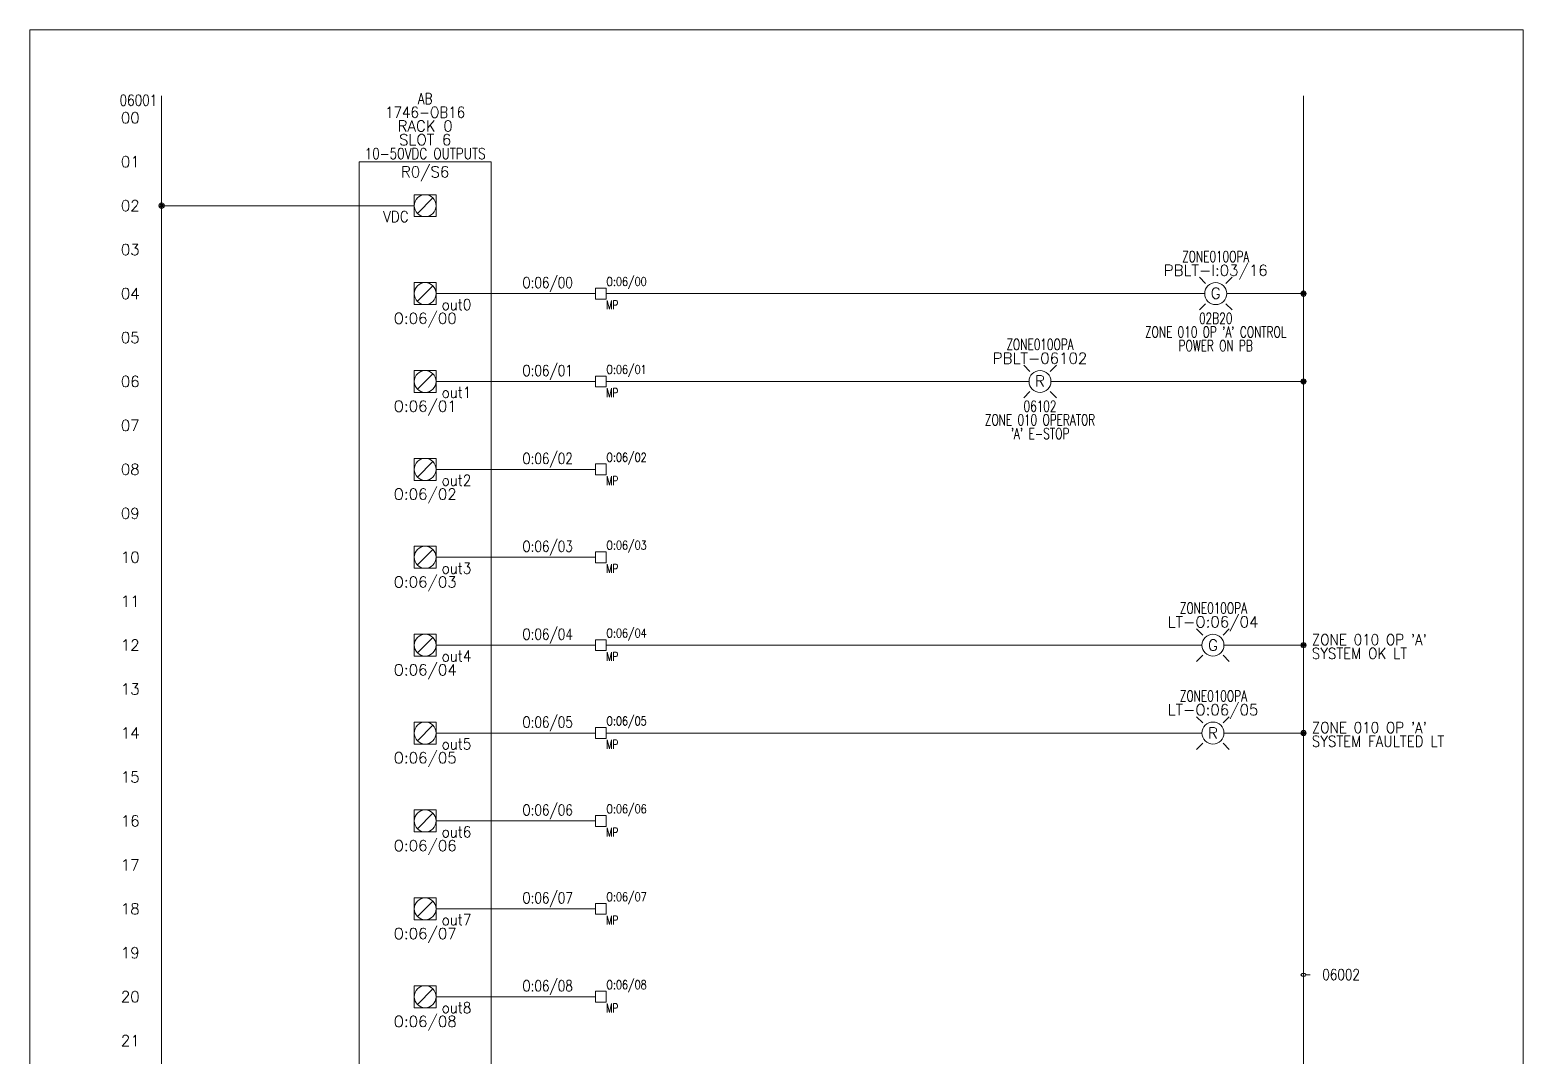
# Model space of a CAD drawing. Header units: inches. Extents: x 0 to 17, y 0 to 23.
# Drawn here: x 0 to 17, y 11.32 to 23 of the extents above; entities that cross this region are included whole.
import ezdxf
from ezdxf.enums import TextEntityAlignment as Align

# ---------------------------------------------------------------- set-up
doc = ezdxf.new("R2010")
doc.units = ezdxf.units.IN
doc.header["$MEASUREMENT"] = 0
doc.layers.get('0').update_dxf_attribs({"lineweight": 5})
for name, color, linetype, lineweight in [('DESC', 1, 'Continuous', 5), ('DESCCHILD', 1, 'Continuous', 5), ('LOC', 252, 'Continuous', 5), ('MISC', 2, 'Continuous', 5), ('SYMS', 7, 'Continuous', 5), ('TAGFIXED', 7, 'Continuous', 5), ('TAGS', 2, 'Continuous', 5), ('TERMS', 2, 'Continuous', 5), ('Title_Block_Info', 2, 'Continuous', 5), ('WIREFIXED', 3, 'Continuous', 5), ('WIRENO', 1, 'Continuous', 5), ('WIRES', 7, 'Continuous', 5), ('XREFCHILD', 1, 'Continuous', 5)]:
    doc.layers.add(name, color=color, linetype=linetype, lineweight=lineweight)
doc.styles.get("Standard").update_dxf_attribs({"font": 'romans.shx'})
doc.styles.add('WD', font='romans.shx')

# ---------------------------------------------------------------- blocks, each defined once
blk = doc.blocks.new('TB_P')
at = {"color": 5, "linetype": 'Continuous'}
blk.add_lwpolyline([(0, 0), (17, 0), (17, 23), (0, 23)], close=True, dxfattribs=at)
at = {"color": 2, "linetype": 'Continuous', "style": 'WD', "flags": 1}
for tag, p in [('REV1_NO', (1.734, 3.29)), ('REV1_BY', (7.303, 3.29)), ('REV1_DATE', (9.562, 3.29)), ('REV2_NO', (1.734, 3.04)), ('REV2_BY', (7.303, 3.04)), ('REV2_DATE', (9.562, 3.04)), ('REV3_NO', (1.734, 2.79)), ('REV3_BY', (7.303, 2.79)), ('REV3_DATE', (9.562, 2.79)), ('REV4_NO', (1.734, 2.54)), ('REV4_BY', (7.303, 2.54)), ('REV4_DATE', (9.562, 2.54)), ('REV5_NO', (1.734, 2.29)), ('REV5_BY', (7.303, 2.29)), ('REV5_DATE', (9.562, 2.29)), ('REV6_NO', (1.734, 2.04)), ('REV6_BY', (7.303, 2.04)), ('REV6_DATE', (9.562, 2.04)), ('REV7_NO', (1.734, 1.79)), ('REV7_BY', (7.303, 1.79)), ('REV7_DATE', (9.562, 1.79)), ('REV8_NO', (1.734, 1.54)), ('REV8_BY', (7.303, 1.54)), ('REV8_DATE', (9.562, 1.54)), ('REV9_NO', (1.734, 1.29)), ('REV9_BY', (7.303, 1.29)), ('REV9_DATE', (9.562, 1.29))]:
    blk.add_attdef(tag, text='', height=0.15, dxfattribs=at).set_placement(p, align=Align.MIDDLE_CENTER)
for tag, p in [('REV1_CHANGE', (2.292, 3.29)), ('REV2_CHANGE', (2.292, 3.04)), ('REV3_CHANGE', (2.292, 2.79)), ('REV4_CHANGE', (2.292, 2.54)), ('REV5_CHANGE', (2.292, 2.29)), ('REV6_CHANGE', (2.292, 2.04)), ('REV7_CHANGE', (2.292, 1.79)), ('REV8_CHANGE', (2.292, 1.54)), ('REV9_CHANGE', (2.292, 1.29))]:
    blk.add_attdef(tag, text='', height=0.15, dxfattribs=at).set_placement(p, align=Align.MIDDLE_LEFT)
at = {"layer": 'Title_Block_Info', "ltscale": 0.1}
for tag, p in [('CUSTOMER', (6.842, 0.833)), ('JOB DESCRIPTION LINE', (6.842, 0.5)), ('DRAWING DESCRIPTION', (6.842, 0.167))]:
    blk.add_attdef(tag, text='', height=0.15, dxfattribs=at).set_placement(p, align=Align.MIDDLE_LEFT)
at = {"layer": 'Title_Block_Info', "ltscale": 0.1, "style": 'WD'}
for tag, p in [('JOB #', (12.752, 0.833)), ('SEC. NO.', (14.75, 0.833)), ('SHT. NO.', (16.312, 0.833)), ('NAME', (12.795, 0.5)), ('DATE', (14.496, 0.5)), ('REV', (16.194, 0.5))]:
    blk.add_attdef(tag, text='', height=0.125, dxfattribs=at).set_placement(p, align=Align.MIDDLE_CENTER)
blk.add_attdef('FILE NUMBER', text='', height=0.125, dxfattribs=at).set_placement((12.591, 0.167), align=Align.MIDDLE_LEFT)
blk = doc.blocks.new('WD_MLRH')
at = {"color": 2, "style": 'WD'}
blk.add_attdef('RUNGFIRST', text='', height=0.125, dxfattribs=at).set_placement((-0.25, 0), align=Align.MIDDLE_RIGHT)
at = {"style": 'WD', "flags": 1}
for tag, p in [('RUNGHORV', (-0.25, -0.127)), ('RUNGINC', (-0.25, -0.163)), ('WIRE-START', (-0.25, -0.356)), ('WIREMODE', (-0.25, -0.281)), ('RUNGDIST', (-0.25, -0.2)), ('RUNGCNT', (-0.25, -0.237)), ('WIREFMT', (-0.25, -0.321)), ('WIRE-GSUF', (-0.25, -0.396)), ('PH3SPACE', (-0.25, -0.437))]:
    blk.add_attdef(tag, text='', height=0.025, dxfattribs=at).set_placement(p, align=Align.RIGHT)
blk = doc.blocks.new('WD_WNV')
at = {"linetype": 'Continuous', "style": 'WD', "width": 0.8}
blk.add_attdef('WIRENO', text='', height=0.125, dxfattribs=at).set_placement((-0.05, 0), align=Align.MIDDLE_RIGHT)
blk = doc.blocks.new('PLCIO_12EAB')
at = {"layer": 'SYMS'}
for p, q in [((0.75, 0.5), (-0.75, 0.5)), ((-0.75, 0.5), (-0.75, -17.5)), ((0.75, -17.5), (0.75, 0.5)), ((-0.125, 0.125), (0.125, 0.125)), ((-0.125, -0.125), (-0.125, 0.125)), ((-0.125, 0.125), (0.125, 0.125)), ((-0.125, -0.125), (-0.125, 0.125)), ((0.088, 0.088), (-0.088, -0.088)), ((0.125, 0.125), (0.125, -0.125)), ((0.125, 0.125), (0.125, -0.125)), ((0.125, -0.125), (-0.125, -0.125)), ((0.125, -0.125), (-0.125, -0.125)), ((-0.125, -0.875), (0.125, -0.875)), ((-0.125, -1.125), (-0.125, -0.875)), ((0.088, -0.912), (-0.088, -1.088)), ((0.125, -0.875), (0.125, -1.125)), ((0.125, -1.125), (-0.125, -1.125)), ((-0.125, -1.875), (0.125, -1.875)), ((-0.125, -2.125), (-0.125, -1.875)), ((0.088, -1.912), (-0.088, -2.088)), ((0.125, -1.875), (0.125, -2.125)), ((0.125, -2.125), (-0.125, -2.125)), ((-0.125, -2.875), (0.125, -2.875)), ((-0.125, -3.125), (-0.125, -2.875)), ((0.125, -2.875), (0.125, -3.125)), ((0.088, -2.912), (-0.088, -3.088)), ((0.125, -3.125), (-0.125, -3.125)), ((-0.125, -3.875), (0.125, -3.875)), ((-0.125, -4.125), (-0.125, -3.875)), ((0.125, -3.875), (0.125, -4.125)), ((0.088, -3.912), (-0.088, -4.088)), ((0.125, -4.125), (-0.125, -4.125)), ((-0.125, -4.875), (0.125, -4.875)), ((-0.125, -5.125), (-0.125, -4.875)), ((0.088, -4.912), (-0.088, -5.088)), ((0.125, -4.875), (0.125, -5.125)), ((0.125, -5.125), (-0.125, -5.125)), ((-0.125, -5.875), (0.125, -5.875)), ((-0.125, -6.125), (-0.125, -5.875)), ((0.088, -5.912), (-0.088, -6.088)), ((0.125, -5.875), (0.125, -6.125)), ((0.125, -6.125), (-0.125, -6.125)), ((-0.125, -6.875), (0.125, -6.875)), ((-0.125, -7.125), (-0.125, -6.875)), ((0.088, -6.912), (-0.088, -7.088)), ((0.125, -6.875), (0.125, -7.125)), ((0.125, -7.125), (-0.125, -7.125)), ((-0.125, -7.875), (0.125, -7.875)), ((-0.125, -8.125), (-0.125, -7.875)), ((0.088, -7.912), (-0.088, -8.088)), ((0.125, -7.875), (0.125, -8.125)), ((0.125, -8.125), (-0.125, -8.125)), ((-0.125, -8.875), (0.125, -8.875)), ((-0.125, -9.125), (-0.125, -8.875)), ((0.088, -8.912), (-0.088, -9.088)), ((0.125, -8.875), (0.125, -9.125)), ((0.125, -9.125), (-0.125, -9.125)), ((-0.125, -9.875), (0.125, -9.875)), ((-0.125, -10.125), (-0.125, -9.875)), ((0.088, -9.912), (-0.088, -10.088)), ((0.125, -9.875), (0.125, -10.125)), ((0.125, -10.125), (-0.125, -10.125)), ((-0.125, -10.875), (0.125, -10.875)), ((-0.125, -11.125), (-0.125, -10.875)), ((0.125, -10.875), (0.125, -11.125)), ((0.088, -10.912), (-0.088, -11.088)), ((0.125, -11.125), (-0.125, -11.125)), ((-0.125, -11.875), (0.125, -11.875)), ((-0.125, -12.125), (-0.125, -11.875)), ((0.125, -11.875), (0.125, -12.125)), ((0.088, -11.912), (-0.088, -12.088)), ((0.125, -12.125), (-0.125, -12.125)), ((-0.125, -12.875), (0.125, -12.875)), ((-0.125, -13.125), (-0.125, -12.875)), ((0.088, -12.912), (-0.088, -13.088)), ((0.125, -12.875), (0.125, -13.125)), ((0.125, -13.125), (-0.125, -13.125)), ((-0.125, -13.875), (0.125, -13.875)), ((-0.125, -14.125), (-0.125, -13.875)), ((0.088, -13.912), (-0.088, -14.088)), ((0.125, -13.875), (0.125, -14.125)), ((0.125, -14.125), (-0.125, -14.125)), ((-0.125, -14.875), (0.125, -14.875)), ((-0.125, -15.125), (-0.125, -14.875)), ((0.088, -14.912), (-0.088, -15.088)), ((0.125, -14.875), (0.125, -15.125)), ((0.125, -15.125), (-0.125, -15.125)), ((-0.125, -15.875), (0.125, -15.875)), ((-0.125, -16.125), (-0.125, -15.875)), ((0.088, -15.912), (-0.088, -16.088)), ((0.125, -15.875), (0.125, -16.125)), ((0.125, -16.125), (-0.125, -16.125)), ((-0.125, -16.875), (0.125, -16.875)), ((-0.125, -17.125), (-0.125, -16.875)), ((0.088, -16.912), (-0.088, -17.088)), ((0.125, -16.875), (0.125, -17.125)), ((0.125, -17.125), (-0.125, -17.125)), ((-0.75, -17.5), (0.75, -17.5))]:
    blk.add_line(p, q, dxfattribs=at)
for centre in [(0, 0), (0, -1), (0, -2), (0, -3), (0, -4), (0, -5), (0, -6), (0, -7), (0, -8), (0, -9), (0, -10), (0, -11), (0, -12), (0, -13), (0, -14), (0, -15), (0, -16), (0, -17)]:
    blk.add_circle(centre, 0.125, dxfattribs=at)
at = {"layer": 'SYMS', "style": 'WD'}
for tag, width, p in [('INST', 0.8, (0, 1.482)), ('LOC', 0.8, (0, 1.312)), ('MFG', 0.8, (0, 1.156)), ('CAT', 0.9, (0, 1)), ('DESC', 0.8, (0, 0.53)), ('TERM01', 0.9, (0, 0.157)), ('TERM02', 0.9, (0, -0.812)), ('TERM03', 0.9, (0, -1.812)), ('TERM04', 0.9, (0, -2.812)), ('TERM05', 0.9, (0, -3.812)), ('TERM06', 0.9, (0, -4.812)), ('TERM07', 0.9, (0, -5.812)), ('TERM08', 0.9, (0, -6.812)), ('TERM09', 0.9, (0, -7.812)), ('TERM10', 0.9, (0, -8.812)), ('TERM11', 0.9, (0, -9.812)), ('TERM12', 0.9, (0, -10.812)), ('TERM13', 0.9, (0, -11.812)), ('TERM14', 0.9, (0, -12.812)), ('TERM15', 0.9, (0, -13.812)), ('TERM16', 0.9, (0, -14.812)), ('TERM17', 0.9, (0, -15.812)), ('TERM18', 0.9, (0, -16.812))]:
    blk.add_attdef(tag, text='', height=0.125, dxfattribs=dict(at, width=width)).set_placement(p, align=Align.CENTER)
at = {"layer": 'SYMS', "linetype": 'Continuous', "style": 'WD', "flags": 9}
blk.add_attdef('ASSYCODE', text='', height=0.01, dxfattribs=at).set_placement((0.23, 1.071), align=Align.CENTER)
at = {"layer": 'SYMS', "style": 'WD'}
for tag, p in [('LINE1', (0, 0.844)), ('LINE2', (0, 0.688)), ('TAG', (0, 0.322))]:
    blk.add_attdef(tag, text='', height=0.125, dxfattribs=at).set_placement(p, align=Align.CENTER)
at = {"layer": 'SYMS', "style": 'WD', "flags": 1}
for tag, p in [('X4TERM01', (-0.125, 0)), ('X1TERM02', (0.125, -1)), ('X1TERM03', (0.125, -2)), ('X1TERM04', (0.125, -3)), ('X1TERM05', (0.125, -4)), ('X1TERM06', (0.125, -5)), ('X1TERM07', (0.125, -6)), ('X1TERM08', (0.125, -7)), ('X1TERM09', (0.125, -8)), ('X1TERM10', (0.125, -9)), ('X1TERM11', (0.125, -10)), ('X1TERM12', (0.125, -11)), ('X1TERM13', (0.125, -12)), ('X1TERM14', (0.125, -13)), ('X1TERM15', (0.125, -14)), ('X1TERM16', (0.125, -15)), ('X1TERM17', (0.125, -16)), ('X1TERM18', (0.125, -17))]:
    blk.add_attdef(tag, p, '', height=0.01, dxfattribs=at)
at = {"layer": 'SYMS', "style": 'WD', "width": 0.9}
blk.add_attdef('TERMDESC01', text='', height=0.125, dxfattribs=at).set_placement((-0.188, -0.062), align=Align.TOP_RIGHT)
for tag, p in [('DESCA02', (-0.688, -0.969)), ('DESCB02', (-0.688, -1.125)), ('DESCC02', (-0.688, -1.281)), ('DESCD02', (-0.688, -1.438)), ('DESCE02', (-0.688, -1.594)), ('DESCA03', (-0.688, -1.969)), ('DESCB03', (-0.688, -2.125)), ('DESCC03', (-0.688, -2.281)), ('DESCD03', (-0.688, -2.438)), ('DESCE03', (-0.688, -2.594)), ('DESCA04', (-0.688, -2.969)), ('DESCB04', (-0.688, -3.125)), ('DESCC04', (-0.688, -3.281)), ('DESCD04', (-0.688, -3.438)), ('DESCE04', (-0.688, -3.594)), ('DESCA05', (-0.688, -3.969)), ('DESCB05', (-0.688, -4.125)), ('DESCC05', (-0.688, -4.281)), ('DESCD05', (-0.688, -4.438)), ('DESCE05', (-0.688, -4.594)), ('DESCA06', (-0.688, -4.969)), ('DESCB06', (-0.688, -5.125)), ('DESCC06', (-0.688, -5.281)), ('DESCD06', (-0.688, -5.438)), ('DESCE06', (-0.688, -5.594)), ('DESCA07', (-0.688, -5.969)), ('DESCB07', (-0.688, -6.125)), ('DESCC07', (-0.688, -6.281)), ('DESCD07', (-0.688, -6.438)), ('DESCE07', (-0.688, -6.594)), ('DESCA08', (-0.688, -6.969)), ('DESCB08', (-0.688, -7.125)), ('DESCC08', (-0.688, -7.281)), ('DESCD08', (-0.688, -7.438)), ('DESCE08', (-0.688, -7.594)), ('DESCA09', (-0.688, -7.969)), ('DESCB09', (-0.688, -8.125)), ('DESCC09', (-0.688, -8.281)), ('DESCD09', (-0.688, -8.438)), ('DESCE09', (-0.688, -8.594)), ('DESCB10', (-0.688, -9.125)), ('DESCA10', (-0.688, -8.969)), ('DESCC10', (-0.688, -9.281)), ('DESCD10', (-0.688, -9.438)), ('DESCE10', (-0.688, -9.594)), ('DESCA11', (-0.688, -9.969)), ('DESCB11', (-0.688, -10.125)), ('DESCC11', (-0.688, -10.281)), ('DESCD11', (-0.688, -10.438)), ('DESCE11', (-0.688, -10.594)), ('DESCA12', (-0.688, -10.969)), ('DESCB12', (-0.688, -11.125)), ('DESCC12', (-0.688, -11.281)), ('DESCD12', (-0.688, -11.438)), ('DESCE12', (-0.688, -11.594)), ('DESCA13', (-0.688, -11.969)), ('DESCB13', (-0.688, -12.125)), ('DESCC13', (-0.688, -12.281)), ('DESCD13', (-0.688, -12.438)), ('DESCE13', (-0.688, -12.594)), ('DESCA14', (-0.688, -12.969)), ('DESCB14', (-0.688, -13.125)), ('DESCC14', (-0.688, -13.281)), ('DESCD14', (-0.688, -13.438)), ('DESCE14', (-0.688, -13.594)), ('DESCA15', (-0.688, -13.969)), ('DESCB15', (-0.688, -14.125)), ('DESCC15', (-0.688, -14.281)), ('DESCD15', (-0.688, -14.438)), ('DESCE15', (-0.688, -14.594)), ('DESCA16', (-0.688, -14.969)), ('DESCB16', (-0.688, -15.125)), ('DESCC16', (-0.688, -15.281)), ('DESCD16', (-0.688, -15.438)), ('DESCE16', (-0.688, -15.594)), ('DESCA17', (-0.688, -15.969)), ('DESCB17', (-0.688, -16.125)), ('DESCC17', (-0.688, -16.281)), ('DESCD17', (-0.688, -16.438)), ('DESCE17', (-0.688, -16.594))]:
    blk.add_attdef(tag, text='', height=0.125, dxfattribs=at).set_placement(p, align=Align.RIGHT)
for tag, p in [('TERMDESC02', (0.188, -1.062)), ('TERMDESC03', (0.188, -2.062)), ('TERMDESC04', (0.188, -3.062)), ('TERMDESC05', (0.188, -4.062)), ('TERMDESC06', (0.188, -5.062)), ('TERMDESC07', (0.188, -6.062)), ('TERMDESC08', (0.188, -7.062)), ('TERMDESC09', (0.188, -8.062)), ('TERMDESC10', (0.188, -9.062)), ('TERMDESC11', (0.188, -10.062)), ('TERMDESC12', (0.188, -11.062)), ('TERMDESC13', (0.188, -12.062)), ('TERMDESC14', (0.188, -13.062)), ('TERMDESC15', (0.188, -14.062)), ('TERMDESC16', (0.188, -15.062)), ('TERMDESC17', (0.188, -16.062)), ('TERMDESC18', (0.188, -17.062))]:
    blk.add_attdef(tag, text='', height=0.125, dxfattribs=at).set_placement(p, align=Align.TOP_LEFT)
at = {"layer": 'SYMS', "style": 'WD'}
for tag, p in [('TAGA02', (0, -1.219)), ('TAGA03', (0, -2.219)), ('TAGA04', (0, -3.219)), ('TAGA05', (0, -4.219)), ('TAGA06', (0, -5.219)), ('TAGA07', (0, -6.219)), ('TAGA08', (0, -7.219)), ('TAGA09', (0, -8.219)), ('TAGA10', (0, -9.219)), ('TAGA11', (0, -10.219)), ('TAGA12', (0, -11.219)), ('TAGA13', (0, -12.219)), ('TAGA14', (0, -13.219)), ('TAGA15', (0, -14.219)), ('TAGA16', (0, -15.219)), ('TAGA17', (0, -16.219))]:
    blk.add_attdef(tag, text='', height=0.125, dxfattribs=at).set_placement(p, align=Align.TOP_CENTER)
blk = doc.blocks.new('WDDOT')
for radius in [0.03, 0.0187, 0.00929]:
    blk.add_circle((0, 0), radius)
blk = doc.blocks.new('HPB2G')
for p, q in [((-0.115, 0.115), (-0.186, 0.186)), ((0.115, 0.115), (0.186, 0.186)), ((-0.115, -0.115), (-0.186, -0.186)), ((0.115, -0.115), (0.186, -0.186))]:
    blk.add_line(p, q)
blk.add_circle((0, 0), 0.125)
at = {"style": 'WD', "width": 0.7}
for tag, p in [('INST', (0, 0.528)), ('LOC', (0, 0.359)), ('XREF', (0, -0.344)), ('DESC1', (0, -0.5)), ('DESC2', (0, -0.656))]:
    blk.add_attdef(tag, text='', height=0.125, dxfattribs=at).set_placement(p, align=Align.CENTER)
at = {"style": 'WD'}
for tag, p in [('TAG2', (0, 0.202)), ('COLOR', (0, -0.058))]:
    blk.add_attdef(tag, text='', height=0.125, dxfattribs=at).set_placement(p, align=Align.CENTER)
at = {"style": 'WD', "flags": 9}
blk.add_attdef('FAMILY', text='', height=0.01, dxfattribs=at).set_placement((-0.005, 0.161), align=Align.CENTER)
at = {"style": 'WD'}
for tag, p in [('X2LINK', (0, 0.219)), ('X8LINK', (0, -0.219))]:
    blk.add_attdef(tag, p, '', height=0.01, dxfattribs=at)
at = {"style": 'WD', "flags": 1}
for tag, p in [('X4TERM01', (-0.125, 0)), ('X1TERM02', (0.125, 0))]:
    blk.add_attdef(tag, p, '', height=0.01, dxfattribs=at)
at = {"linetype": 'Continuous', "style": 'WD', "flags": 8}
blk.add_attdef('TERM01', text='', height=0.125, dxfattribs=at).set_placement((-0.175, -0.031), align=Align.TOP_RIGHT)
blk.add_attdef('TERM02', text='', height=0.125, dxfattribs=at).set_placement((0.175, -0.031), align=Align.TOP_LEFT)
blk = doc.blocks.new('HPB2R')
for p, q in [((-0.115, 0.115), (-0.186, 0.186)), ((0.115, 0.115), (0.186, 0.186)), ((-0.115, -0.115), (-0.186, -0.186)), ((0.115, -0.115), (0.186, -0.186))]:
    blk.add_line(p, q)
blk.add_circle((0, 0), 0.125)
at = {"style": 'WD', "width": 0.7}
for tag, p in [('INST', (0, 0.528)), ('LOC', (0, 0.359)), ('XREF', (0, -0.344)), ('DESC1', (0, -0.5)), ('DESC2', (0, -0.656))]:
    blk.add_attdef(tag, text='', height=0.125, dxfattribs=at).set_placement(p, align=Align.CENTER)
at = {"style": 'WD'}
for tag, p in [('TAG2', (0, 0.202)), ('COLOR', (0, -0.058))]:
    blk.add_attdef(tag, text='', height=0.125, dxfattribs=at).set_placement(p, align=Align.CENTER)
at = {"style": 'WD', "flags": 9}
blk.add_attdef('FAMILY', text='', height=0.01, dxfattribs=at).set_placement((-0.005, 0.161), align=Align.CENTER)
at = {"style": 'WD'}
for tag, p in [('X2LINK', (0, 0.219)), ('X8LINK', (0, -0.219))]:
    blk.add_attdef(tag, p, '', height=0.01, dxfattribs=at)
at = {"style": 'WD', "flags": 1}
for tag, p in [('X4TERM01', (-0.125, 0)), ('X1TERM02', (0.125, 0))]:
    blk.add_attdef(tag, p, '', height=0.01, dxfattribs=at)
at = {"linetype": 'Continuous', "style": 'WD', "flags": 8}
blk.add_attdef('TERM01', text='', height=0.125, dxfattribs=at).set_placement((-0.175, -0.031), align=Align.TOP_RIGHT)
blk.add_attdef('TERM02', text='', height=0.125, dxfattribs=at).set_placement((0.175, -0.031), align=Align.TOP_LEFT)
blk = doc.blocks.new('HLT1G')
for p, q in [((-0.115, 0.115), (-0.186, 0.186)), ((0.115, 0.115), (0.186, 0.186)), ((-0.115, -0.115), (-0.186, -0.186)), ((0.115, -0.115), (0.186, -0.186))]:
    blk.add_line(p, q)
blk.add_circle((0, 0), 0.125)
at = {"style": 'WD', "width": 0.7}
for tag, p in [('INST', (0.006, 0.528)), ('LOC', (0.006, 0.359))]:
    blk.add_attdef(tag, text='', height=0.125, dxfattribs=at).set_placement(p, align=Align.CENTER)
at = {"style": 'WD'}
blk.add_attdef('TAG1', text='', height=0.125, dxfattribs=at).set_placement((0, 0.202), align=Align.CENTER)
at = {"style": 'WD', "flags": 9}
blk.add_attdef('FAMILY', text='', height=0.01, dxfattribs=at).set_placement((-0.005, 0.161), align=Align.CENTER)
at = {"style": 'WD'}
blk.add_attdef('COLOR', text='', height=0.125, dxfattribs=at).set_placement((0, 0), align=Align.MIDDLE)
at = {"style": 'WD', "flags": 1}
for tag, p in [('X4TERM01', (-0.125, 0)), ('X1TERM02', (0.125, 0))]:
    blk.add_attdef(tag, p, '', height=0.01, dxfattribs=at)
at = {"linetype": 'Continuous', "style": 'WD', "flags": 9}
blk.add_attdef('ASSYCODE', text='', height=0.01, dxfattribs=at).set_placement((-0.003, 0.096), align=Align.CENTER)
at = {"linetype": 'Continuous', "style": 'WD', "flags": 1}
for tag, p in [('MFG', (0, 0.121)), ('CAT', (0, 0.14))]:
    blk.add_attdef(tag, text='', height=0.01, dxfattribs=at).set_placement(p, align=Align.MIDDLE)
at = {"style": 'WD', "width": 0.9}
blk.add_attdef('DESC1', (1.125, 0), '', height=0.125, dxfattribs=at)
at = {"linetype": 'Continuous', "style": 'WD', "flags": 8}
blk.add_attdef('TERM01', text='', height=0.125, dxfattribs=at).set_placement((-0.175, -0.031), align=Align.TOP_RIGHT)
blk.add_attdef('TERM02', text='', height=0.125, dxfattribs=at).set_placement((0.175, -0.031), align=Align.TOP_LEFT)
at = {"style": 'WD', "width": 0.9}
blk.add_attdef('DESC2', text='', height=0.125, dxfattribs=at).set_placement((1.125, -0.031), align=Align.TOP_LEFT)
blk = doc.blocks.new('HLT1R')
for p, q in [((-0.115, 0.115), (-0.186, 0.186)), ((0.115, 0.115), (0.186, 0.186)), ((-0.115, -0.115), (-0.186, -0.186)), ((0.115, -0.115), (0.186, -0.186))]:
    blk.add_line(p, q)
blk.add_circle((0, 0), 0.125)
at = {"style": 'WD', "width": 0.7}
for tag, p in [('INST', (0.006, 0.528)), ('LOC', (0.006, 0.359))]:
    blk.add_attdef(tag, text='', height=0.125, dxfattribs=at).set_placement(p, align=Align.CENTER)
at = {"style": 'WD'}
blk.add_attdef('TAG1', text='', height=0.125, dxfattribs=at).set_placement((0, 0.202), align=Align.CENTER)
at = {"style": 'WD', "flags": 9}
blk.add_attdef('FAMILY', text='', height=0.01, dxfattribs=at).set_placement((-0.005, 0.161), align=Align.CENTER)
at = {"style": 'WD'}
blk.add_attdef('COLOR', text='', height=0.125, dxfattribs=at).set_placement((0, 0), align=Align.MIDDLE)
at = {"style": 'WD', "flags": 1}
for tag, p in [('X4TERM01', (-0.125, 0)), ('X1TERM02', (0.125, 0))]:
    blk.add_attdef(tag, p, '', height=0.01, dxfattribs=at)
at = {"linetype": 'Continuous', "style": 'WD', "flags": 9}
blk.add_attdef('ASSYCODE', text='', height=0.01, dxfattribs=at).set_placement((-0.003, 0.098), align=Align.CENTER)
at = {"linetype": 'Continuous', "style": 'WD', "flags": 1}
for tag, p in [('MFG', (0, 0.121)), ('CAT', (0, 0.14))]:
    blk.add_attdef(tag, text='', height=0.01, dxfattribs=at).set_placement(p, align=Align.MIDDLE)
at = {"style": 'WD', "width": 0.9}
blk.add_attdef('DESC1', (1.125, 0), '', height=0.125, dxfattribs=at)
at = {"linetype": 'Continuous', "style": 'WD', "flags": 8}
blk.add_attdef('TERM01', text='', height=0.125, dxfattribs=at).set_placement((-0.175, -0.031), align=Align.TOP_RIGHT)
blk.add_attdef('TERM02', text='', height=0.125, dxfattribs=at).set_placement((0.175, -0.031), align=Align.TOP_LEFT)
at = {"style": 'WD', "width": 0.9}
blk.add_attdef('DESC2', text='', height=0.125, dxfattribs=at).set_placement((1.125, -0.031), align=Align.TOP_LEFT)
blk = doc.blocks.new('HT0W01')
for p, q in [((-0.062, 0.062), (0.062, 0.062)), ((-0.062, -0.062), (-0.062, 0.062)), ((0.062, 0.062), (0.062, -0.062)), ((0.062, -0.062), (-0.062, -0.062))]:
    blk.add_line(p, q)
at = {"linetype": 'Continuous', "style": 'WD'}
for tag, p, width, flags in [('WIRENO', (0.062, 0.087), 0.8, 8), ('TAGSTRIP', (0.05, -0.297), 0.9, 8), ('CAT', (0.213, -0.406), 0.8, 1)]:
    blk.add_attdef(tag, p, '', height=0.1, dxfattribs=dict(at, width=width, flags=flags))
at = {"style": 'WD', "width": 0.7}
for tag, p in [('INST', (0.062, 0.214)), ('LOC', (0.062, -0.178))]:
    blk.add_attdef(tag, p, '', height=0.1, dxfattribs=at)
at = {"style": 'WD', "flags": 1}
for tag, p, height in [('X4TERM01', (-0.062, 0), 0.01), ('X4TERMDESC01', (-0.055, -0.023), 0.025), ('X2TERMDESC01', (-0.006, 0.029), 0.025), ('X2TERM01', (0, 0.062), 0.01), ('X1TERMDESC01', (0.039, 0.007), 0.025), ('X1TERM01', (0.062, 0), 0.01), ('X8TERM01', (0, -0.062), 0.01), ('X8TERMDESC01', (0, -0.054), 0.025)]:
    blk.add_attdef(tag, p, '', height=height, dxfattribs=at)
at = {"linetype": 'Continuous', "style": 'WD', "width": 0.8, "flags": 1}
blk.add_attdef('MFG', text='', height=0.1, dxfattribs=at).set_placement((0.088, -0.406), align=Align.RIGHT)
at = {"style": 'WD', "width": 0.7, "flags": 1}
blk.add_attdef('ASSYCODE', (0.062, -0.281), '', height=0.01, dxfattribs=at)
blk = doc.blocks.new('WD_WNH')
at = {"linetype": 'Continuous', "style": 'WD', "width": 0.8}
blk.add_attdef('WIRENO', text='', height=0.125, dxfattribs=at).set_placement((0, 0.0625), align=Align.CENTER)

msp = doc.modelspace()

# ---------------------------------------------------------------- linework, layer by layer
at = {"layer": 'WIRENO'}
msp.add_lwpolyline([(14.576, 12.251), (14.531, 12.251), (14.515, 12.266), (14.484, 12.265), (14.469, 12.249), (14.485, 12.234), (14.516, 12.235), (14.524, 12.243)], dxfattribs=at)
at = {"layer": 'WIRES'}
for p, q in [((1.5, 22.25), (1.5, 2.25)), ((14.5, 22.25), (14.5, 2.25)), ((4.375, 21), (1.5, 21)), ((4.625, 20), (6.437, 20)), ((6.562, 20), (13.375, 20)), ((13.625, 20), (14.5, 20)), ((4.625, 19), (6.437, 19)), ((6.562, 19), (11.375, 19)), ((11.625, 19), (14.5, 19)), ((4.625, 18), (6.437, 18)), ((4.625, 17), (6.437, 17)), ((4.625, 16), (6.437, 16)), ((6.562, 16), (13.344, 16)), ((13.594, 16), (14.5, 16)), ((4.625, 15), (6.437, 15)), ((6.562, 15), (13.344, 15)), ((13.594, 15), (14.5, 15)), ((4.625, 14), (6.437, 14)), ((4.625, 13), (6.437, 13)), ((4.625, 12), (6.437, 12))]:
    msp.add_line(p, q, dxfattribs=at)

# ---------------------------------------------------------------- block references
msp.add_blockref('TB_P', (0, 0))
msp.add_blockref('WD_MLRH', (1.5, 22)).add_auto_attribs({'RUNGFIRST': '00'})
at = {"layer": 'SYMS'}
ref = msp.add_blockref('PLCIO_12EAB', (4.5, 21), dxfattribs=at)
ref.add_attrib('TERMDESC01', 'VDC', dxfattribs={"layer": 'TERMS', "height": 0.125, "style": 'WD', "width": 0.9}).set_placement((4.312, 20.938), align=Align.TOP_RIGHT)
ref.add_attrib('CAT', '1746-OB16', dxfattribs={"layer": 'MISC', "height": 0.125, "style": 'WD', "width": 0.9}).set_placement((4.5, 22), align=Align.CENTER)
ref.add_attrib('TAG', 'R0/S6', dxfattribs={"layer": 'TAGS', "height": 0.125, "style": 'WD'}).set_placement((4.5, 21.322), align=Align.CENTER)
ref.add_attrib('LINE1', 'RACK 0', dxfattribs={"layer": 'MISC', "height": 0.125, "style": 'WD'}).set_placement((4.5, 21.844), align=Align.CENTER)
ref.add_attrib('DESC', '10-50VDC OUTPUTS', dxfattribs={"layer": 'DESC', "height": 0.125, "style": 'WD', "width": 0.8}).set_placement((4.5, 21.53), align=Align.CENTER)
ref.add_attrib('LINE2', 'SLOT 6', dxfattribs={"layer": 'MISC', "height": 0.125, "style": 'WD'}).set_placement((4.5, 21.688), align=Align.CENTER)
ref.add_attrib('MFG', 'AB', dxfattribs={"layer": 'MISC', "height": 0.125, "style": 'WD', "width": 0.8}).set_placement((4.5, 22.156), align=Align.CENTER)
ref.add_attrib('TAGA02', 'O:06/00', dxfattribs={"layer": 'TAGS', "height": 0.125, "style": 'WD'}).set_placement((4.5, 19.781), align=Align.TOP_CENTER)
ref.add_attrib('TERMDESC02', 'out0', dxfattribs={"layer": 'TERMS', "height": 0.125, "style": 'WD', "width": 0.9}).set_placement((4.688, 19.938), align=Align.TOP_LEFT)
ref.add_attrib('TAGA03', 'O:06/01', dxfattribs={"layer": 'TAGS', "height": 0.125, "style": 'WD'}).set_placement((4.5, 18.781), align=Align.TOP_CENTER)
ref.add_attrib('TERMDESC03', 'out1', dxfattribs={"layer": 'TERMS', "height": 0.125, "style": 'WD', "width": 0.9}).set_placement((4.688, 18.938), align=Align.TOP_LEFT)
ref.add_attrib('TAGA04', 'O:06/02', dxfattribs={"layer": 'TAGS', "height": 0.125, "style": 'WD'}).set_placement((4.5, 17.781), align=Align.TOP_CENTER)
ref.add_attrib('TERMDESC04', 'out2', dxfattribs={"layer": 'TERMS', "height": 0.125, "style": 'WD', "width": 0.9}).set_placement((4.688, 17.938), align=Align.TOP_LEFT)
ref.add_attrib('TAGA05', 'O:06/03', dxfattribs={"layer": 'TAGS', "height": 0.125, "style": 'WD'}).set_placement((4.5, 16.781), align=Align.TOP_CENTER)
ref.add_attrib('TERMDESC05', 'out3', dxfattribs={"layer": 'TERMS', "height": 0.125, "style": 'WD', "width": 0.9}).set_placement((4.688, 16.938), align=Align.TOP_LEFT)
ref.add_attrib('TAGA06', 'O:06/04', dxfattribs={"layer": 'TAGS', "height": 0.125, "style": 'WD'}).set_placement((4.5, 15.781), align=Align.TOP_CENTER)
ref.add_attrib('TERMDESC06', 'out4', dxfattribs={"layer": 'TERMS', "height": 0.125, "style": 'WD', "width": 0.9}).set_placement((4.688, 15.938), align=Align.TOP_LEFT)
ref.add_attrib('TAGA07', 'O:06/05', dxfattribs={"layer": 'TAGS', "height": 0.125, "style": 'WD'}).set_placement((4.5, 14.781), align=Align.TOP_CENTER)
ref.add_attrib('TERMDESC07', 'out5', dxfattribs={"layer": 'TERMS', "height": 0.125, "style": 'WD', "width": 0.9}).set_placement((4.688, 14.938), align=Align.TOP_LEFT)
ref.add_attrib('TAGA08', 'O:06/06', dxfattribs={"layer": 'TAGS', "height": 0.125, "style": 'WD'}).set_placement((4.5, 13.781), align=Align.TOP_CENTER)
ref.add_attrib('TERMDESC08', 'out6', dxfattribs={"layer": 'TERMS', "height": 0.125, "style": 'WD', "width": 0.9}).set_placement((4.688, 13.938), align=Align.TOP_LEFT)
ref.add_attrib('TAGA09', 'O:06/07', dxfattribs={"layer": 'TAGS', "height": 0.125, "style": 'WD'}).set_placement((4.5, 12.781), align=Align.TOP_CENTER)
ref.add_attrib('TERMDESC09', 'out7', dxfattribs={"layer": 'TERMS', "height": 0.125, "style": 'WD', "width": 0.9}).set_placement((4.688, 12.938), align=Align.TOP_LEFT)
ref.add_attrib('TAGA10', 'O:06/08', dxfattribs={"layer": 'TAGS', "height": 0.125, "style": 'WD'}).set_placement((4.5, 11.781), align=Align.TOP_CENTER)
ref.add_attrib('TERMDESC10', 'out8', dxfattribs={"layer": 'TERMS', "height": 0.125, "style": 'WD', "width": 0.9}).set_placement((4.688, 11.938), align=Align.TOP_LEFT)
ref.add_attrib('TAGA11', 'O:06/09', dxfattribs={"layer": 'TAGS', "height": 0.125, "style": 'WD'}).set_placement((4.5, 10.781), align=Align.TOP_CENTER)
ref.add_attrib('TERMDESC11', 'out9', dxfattribs={"layer": 'TERMS', "height": 0.125, "style": 'WD', "width": 0.9}).set_placement((4.688, 10.938), align=Align.TOP_LEFT)
ref.add_attrib('TAGA12', 'O:06/10', dxfattribs={"layer": 'TAGS', "height": 0.125, "style": 'WD'}).set_placement((4.5, 9.781), align=Align.TOP_CENTER)
ref.add_attrib('TERMDESC12', 'out10', dxfattribs={"layer": 'TERMS', "height": 0.125, "style": 'WD', "width": 0.9}).set_placement((4.688, 9.938), align=Align.TOP_LEFT)
ref.add_attrib('TAGA13', 'O:06/11', dxfattribs={"layer": 'TAGS', "height": 0.125, "style": 'WD'}).set_placement((4.5, 8.781), align=Align.TOP_CENTER)
ref.add_attrib('TERMDESC13', 'out11', dxfattribs={"layer": 'TERMS', "height": 0.125, "style": 'WD', "width": 0.9}).set_placement((4.688, 8.938), align=Align.TOP_LEFT)
ref.add_attrib('TAGA14', 'O:06/12', dxfattribs={"layer": 'TAGS', "height": 0.125, "style": 'WD'}).set_placement((4.5, 7.781), align=Align.TOP_CENTER)
ref.add_attrib('TERMDESC14', 'out12', dxfattribs={"layer": 'TERMS', "height": 0.125, "style": 'WD', "width": 0.9}).set_placement((4.688, 7.938), align=Align.TOP_LEFT)
ref.add_attrib('TAGA15', 'O:06/13', dxfattribs={"layer": 'TAGS', "height": 0.125, "style": 'WD'}).set_placement((4.5, 6.781), align=Align.TOP_CENTER)
ref.add_attrib('TERMDESC15', 'out13', dxfattribs={"layer": 'TERMS', "height": 0.125, "style": 'WD', "width": 0.9}).set_placement((4.688, 6.938), align=Align.TOP_LEFT)
ref.add_attrib('TAGA16', 'O:06/14', dxfattribs={"layer": 'TAGS', "height": 0.125, "style": 'WD'}).set_placement((4.5, 5.781), align=Align.TOP_CENTER)
ref.add_attrib('TERMDESC16', 'out14', dxfattribs={"layer": 'TERMS', "height": 0.125, "style": 'WD', "width": 0.9}).set_placement((4.688, 5.938), align=Align.TOP_LEFT)
ref.add_attrib('TAGA17', 'O:06/15', dxfattribs={"layer": 'TAGS', "height": 0.125, "style": 'WD'}).set_placement((4.5, 4.781), align=Align.TOP_CENTER)
ref.add_attrib('TERMDESC17', 'out15', dxfattribs={"layer": 'TERMS', "height": 0.125, "style": 'WD', "width": 0.9}).set_placement((4.688, 4.938), align=Align.TOP_LEFT)
ref.add_attrib('TERMDESC18', 'DC COM', dxfattribs={"layer": 'TERMS', "height": 0.125, "style": 'WD', "width": 0.9}).set_placement((4.688, 3.938), align=Align.TOP_LEFT)
for p in [(1.5, 21), (14.5, 20), (14.5, 19), (14.5, 16), (14.5, 15)]:
    msp.add_blockref('WDDOT', p, dxfattribs=at)
ref = msp.add_blockref('HPB2G', (13.5, 20), dxfattribs=at)
ref.add_attrib('COLOR', 'G', dxfattribs={"layer": 'MISC', "height": 0.125, "style": 'WD'}).set_placement((13.5, 19.942), align=Align.CENTER)
ref.add_attrib('TAG2', 'PBLT-I:03/16', dxfattribs={"layer": 'TAGS', "height": 0.125, "style": 'WD'}).set_placement((13.5, 20.202), align=Align.CENTER)
ref.add_attrib('LOC', 'ZONE010OPA', dxfattribs={"layer": 'LOC', "height": 0.125, "style": 'WD', "width": 0.7}).set_placement((13.5, 20.359), align=Align.CENTER)
ref.add_attrib('DESC2', 'POWER ON PB', dxfattribs={"layer": 'DESCCHILD', "height": 0.125, "style": 'WD', "width": 0.7}).set_placement((13.5, 19.344), align=Align.CENTER)
ref.add_attrib('DESC1', "ZONE 010 OP 'A' CONTROL", dxfattribs={"layer": 'DESCCHILD', "height": 0.125, "style": 'WD', "width": 0.7}).set_placement((13.5, 19.5), align=Align.CENTER)
ref.add_attrib('XREF', '02B20', dxfattribs={"layer": 'XREFCHILD', "height": 0.125, "style": 'WD', "width": 0.7}).set_placement((13.5, 19.656), align=Align.CENTER)
ref = msp.add_blockref('HT0W01', (6.5, 20), dxfattribs=at)
ref.add_attrib('WIRENO', 'O:06/00', (6.562, 20.087), dxfattribs={"layer": 'WIRENO', "linetype": 'Continuous', "height": 0.1, "style": 'WD', "width": 0.8, "flags": 8})
ref.add_attrib('LOC', 'MP', (6.562, 19.822), dxfattribs={"layer": 'LOC', "height": 0.1, "style": 'WD', "width": 0.7})
ref = msp.add_blockref('HPB2R', (11.5, 19), dxfattribs=at)
ref.add_attrib('COLOR', 'R', dxfattribs={"layer": 'MISC', "height": 0.125, "style": 'WD'}).set_placement((11.5, 18.942), align=Align.CENTER)
ref.add_attrib('TAG2', 'PBLT-06102', dxfattribs={"layer": 'TAGS', "height": 0.125, "style": 'WD'}).set_placement((11.5, 19.202), align=Align.CENTER)
ref.add_attrib('LOC', 'ZONE010OPA', dxfattribs={"layer": 'LOC', "height": 0.125, "style": 'WD', "width": 0.7}).set_placement((11.5, 19.359), align=Align.CENTER)
ref.add_attrib('DESC2', "'A' E-STOP", dxfattribs={"layer": 'DESCCHILD', "height": 0.125, "style": 'WD', "width": 0.7}).set_placement((11.5, 18.344), align=Align.CENTER)
ref.add_attrib('DESC1', 'ZONE 010 OPERATOR', dxfattribs={"layer": 'DESCCHILD', "height": 0.125, "style": 'WD', "width": 0.7}).set_placement((11.5, 18.5), align=Align.CENTER)
ref.add_attrib('XREF', '06102', dxfattribs={"layer": 'XREFCHILD', "height": 0.125, "style": 'WD', "width": 0.7}).set_placement((11.5, 18.656), align=Align.CENTER)
ref = msp.add_blockref('HT0W01', (6.5, 19), dxfattribs=at)
ref.add_attrib('WIRENO', 'O:06/01', (6.562, 19.087), dxfattribs={"layer": 'WIRENO', "linetype": 'Continuous', "height": 0.1, "style": 'WD', "width": 0.8, "flags": 8})
ref.add_attrib('LOC', 'MP', (6.562, 18.822), dxfattribs={"layer": 'LOC', "height": 0.1, "style": 'WD', "width": 0.7})
ref = msp.add_blockref('HT0W01', (6.5, 18), dxfattribs=at)
ref.add_attrib('WIRENO', 'O:06/02', (6.562, 18.087), dxfattribs={"layer": 'WIRENO', "linetype": 'Continuous', "height": 0.1, "style": 'WD', "width": 0.8, "flags": 8})
ref.add_attrib('LOC', 'MP', (6.562, 17.822), dxfattribs={"layer": 'LOC', "height": 0.1, "style": 'WD', "width": 0.7})
ref = msp.add_blockref('HT0W01', (6.5, 17), dxfattribs=at)
ref.add_attrib('WIRENO', 'O:06/03', (6.562, 17.087), dxfattribs={"layer": 'WIRENO', "linetype": 'Continuous', "height": 0.1, "style": 'WD', "width": 0.8, "flags": 8})
ref.add_attrib('LOC', 'MP', (6.562, 16.822), dxfattribs={"layer": 'LOC', "height": 0.1, "style": 'WD', "width": 0.7})
ref = msp.add_blockref('HLT1G', (13.469, 16), dxfattribs=at)
ref.add_attrib('COLOR', 'G', dxfattribs={"layer": 'MISC', "height": 0.125, "style": 'WD'}).set_placement((13.469, 16), align=Align.MIDDLE)
ref.add_attrib('TAG1F', 'LT-O:06/04', dxfattribs={"layer": 'TAGFIXED', "height": 0.125, "style": 'WD'}).set_placement((13.469, 16.202), align=Align.CENTER)
ref.add_attrib('DESC1', "ZONE 010 OP 'A' ", (14.594, 16), dxfattribs={"layer": 'DESC', "height": 0.125, "style": 'WD', "width": 0.9})
ref.add_attrib('DESC2', 'SYSTEM OK LT', dxfattribs={"layer": 'DESC', "height": 0.125, "style": 'WD', "width": 0.9}).set_placement((14.594, 15.969), align=Align.TOP_LEFT)
ref.add_attrib('LOC', 'ZONE010OPA', dxfattribs={"layer": 'LOC', "height": 0.125, "style": 'WD', "width": 0.7}).set_placement((13.474, 16.359), align=Align.CENTER)
ref = msp.add_blockref('HT0W01', (6.5, 16), dxfattribs=at)
ref.add_attrib('WIRENO', 'O:06/04', (6.562, 16.087), dxfattribs={"layer": 'WIRENO', "linetype": 'Continuous', "height": 0.1, "style": 'WD', "width": 0.8, "flags": 8})
ref.add_attrib('LOC', 'MP', (6.562, 15.822), dxfattribs={"layer": 'LOC', "height": 0.1, "style": 'WD', "width": 0.7})
ref = msp.add_blockref('HLT1R', (13.469, 15), dxfattribs=at)
ref.add_attrib('COLOR', 'R', dxfattribs={"layer": 'MISC', "height": 0.125, "style": 'WD'}).set_placement((13.469, 15), align=Align.MIDDLE)
ref.add_attrib('TAG1F', 'LT-O:06/05', dxfattribs={"layer": 'TAGFIXED', "height": 0.125, "style": 'WD'}).set_placement((13.469, 15.202), align=Align.CENTER)
ref.add_attrib('DESC1', "ZONE 010 OP 'A' ", (14.594, 15), dxfattribs={"layer": 'DESC', "height": 0.125, "style": 'WD', "width": 0.9})
ref.add_attrib('DESC2', 'SYSTEM FAULTED LT', dxfattribs={"layer": 'DESC', "height": 0.125, "style": 'WD', "width": 0.9}).set_placement((14.594, 14.969), align=Align.TOP_LEFT)
ref.add_attrib('LOC', 'ZONE010OPA', dxfattribs={"layer": 'LOC', "height": 0.125, "style": 'WD', "width": 0.7}).set_placement((13.474, 15.359), align=Align.CENTER)
ref = msp.add_blockref('HT0W01', (6.5, 15), dxfattribs=at)
ref.add_attrib('WIRENO', 'O:06/05', (6.562, 15.087), dxfattribs={"layer": 'WIRENO', "linetype": 'Continuous', "height": 0.1, "style": 'WD', "width": 0.8, "flags": 8})
ref.add_attrib('LOC', 'MP', (6.562, 14.822), dxfattribs={"layer": 'LOC', "height": 0.1, "style": 'WD', "width": 0.7})
ref = msp.add_blockref('HT0W01', (6.5, 14), dxfattribs=at)
ref.add_attrib('WIRENO', 'O:06/06', (6.562, 14.087), dxfattribs={"layer": 'WIRENO', "linetype": 'Continuous', "height": 0.1, "style": 'WD', "width": 0.8, "flags": 8})
ref.add_attrib('LOC', 'MP', (6.562, 13.822), dxfattribs={"layer": 'LOC', "height": 0.1, "style": 'WD', "width": 0.7})
ref = msp.add_blockref('HT0W01', (6.5, 13), dxfattribs=at)
ref.add_attrib('WIRENO', 'O:06/07', (6.562, 13.087), dxfattribs={"layer": 'WIRENO', "linetype": 'Continuous', "height": 0.1, "style": 'WD', "width": 0.8, "flags": 8})
ref.add_attrib('LOC', 'MP', (6.562, 12.822), dxfattribs={"layer": 'LOC', "height": 0.1, "style": 'WD', "width": 0.7})
ref = msp.add_blockref('HT0W01', (6.5, 12), dxfattribs=at)
ref.add_attrib('WIRENO', 'O:06/08', (6.562, 12.087), dxfattribs={"layer": 'WIRENO', "linetype": 'Continuous', "height": 0.1, "style": 'WD', "width": 0.8, "flags": 8})
ref.add_attrib('LOC', 'MP', (6.562, 11.822), dxfattribs={"layer": 'LOC', "height": 0.1, "style": 'WD', "width": 0.7})
at = {"layer": 'WIREFIXED'}
ref = msp.add_blockref('WD_WNH', (5.894, 20), dxfattribs=at)
ref.add_attrib('WIRENOF', 'O:06/00', dxfattribs={"linetype": 'Continuous', "height": 0.125, "style": 'WD', "width": 0.8}).set_placement((5.894, 20.062), align=Align.CENTER)
ref = msp.add_blockref('WD_WNH', (5.894, 19), dxfattribs=at)
ref.add_attrib('WIRENOF', 'O:06/01', dxfattribs={"linetype": 'Continuous', "height": 0.125, "style": 'WD', "width": 0.8}).set_placement((5.894, 19.062), align=Align.CENTER)
ref = msp.add_blockref('WD_WNH', (5.894, 18), dxfattribs=at)
ref.add_attrib('WIRENOF', 'O:06/02', dxfattribs={"linetype": 'Continuous', "height": 0.125, "style": 'WD', "width": 0.8}).set_placement((5.894, 18.062), align=Align.CENTER)
ref = msp.add_blockref('WD_WNH', (5.894, 17), dxfattribs=at)
ref.add_attrib('WIRENOF', 'O:06/03', dxfattribs={"linetype": 'Continuous', "height": 0.125, "style": 'WD', "width": 0.8}).set_placement((5.894, 17.062), align=Align.CENTER)
ref = msp.add_blockref('WD_WNH', (5.894, 16), dxfattribs=at)
ref.add_attrib('WIRENOF', 'O:06/04', dxfattribs={"linetype": 'Continuous', "height": 0.125, "style": 'WD', "width": 0.8}).set_placement((5.894, 16.062), align=Align.CENTER)
ref = msp.add_blockref('WD_WNH', (5.894, 15), dxfattribs=at)
ref.add_attrib('WIRENOF', 'O:06/05', dxfattribs={"linetype": 'Continuous', "height": 0.125, "style": 'WD', "width": 0.8}).set_placement((5.894, 15.062), align=Align.CENTER)
ref = msp.add_blockref('WD_WNH', (5.894, 14), dxfattribs=at)
ref.add_attrib('WIRENOF', 'O:06/06', dxfattribs={"linetype": 'Continuous', "height": 0.125, "style": 'WD', "width": 0.8}).set_placement((5.894, 14.062), align=Align.CENTER)
ref = msp.add_blockref('WD_WNH', (5.894, 13), dxfattribs=at)
ref.add_attrib('WIRENOF', 'O:06/07', dxfattribs={"linetype": 'Continuous', "height": 0.125, "style": 'WD', "width": 0.8}).set_placement((5.894, 13.062), align=Align.CENTER)
ref = msp.add_blockref('WD_WNH', (5.894, 12), dxfattribs=at)
ref.add_attrib('WIRENOF', 'O:06/08', dxfattribs={"linetype": 'Continuous', "height": 0.125, "style": 'WD', "width": 0.8}).set_placement((5.894, 12.062), align=Align.CENTER)
at = {"layer": 'WIRENO'}
ref = msp.add_blockref('WD_WNV', (1.5, 22.2), dxfattribs=at)
ref.add_attrib('WIRENO', '06001', dxfattribs={"linetype": 'Continuous', "height": 0.125, "style": 'WD', "width": 0.8}).set_placement((1.45, 22.2), align=Align.MIDDLE_RIGHT)
ref = msp.add_blockref('WD_WNV', (14.5, 12.25), dxfattribs=at)
ref.add_attrib('WIRENO', '06002', dxfattribs={"linetype": 'Continuous', "height": 0.125, "style": 'WD', "width": 0.8}).set_placement((15.142, 12.252), align=Align.MIDDLE_RIGHT)

# ---------------------------------------------------------------- texts
at = {"color": 2, "style": 'WD'}
for s, p in [('01', (1.25, 21.5)), ('02', (1.25, 21)), ('03', (1.25, 20.5)), ('04', (1.25, 20)), ('05', (1.25, 19.5)), ('06', (1.25, 19)), ('07', (1.25, 18.5)), ('08', (1.25, 18)), ('09', (1.25, 17.5)), ('10', (1.25, 17)), ('11', (1.25, 16.5)), ('12', (1.25, 16)), ('13', (1.25, 15.5)), ('14', (1.25, 15)), ('15', (1.25, 14.5)), ('16', (1.25, 14)), ('17', (1.25, 13.5)), ('18', (1.25, 13)), ('19', (1.25, 12.5)), ('20', (1.25, 12)), ('21', (1.25, 11.5))]:
    msp.add_text(s, height=0.125, dxfattribs=at).set_placement(p, align=Align.MIDDLE_RIGHT)

doc.saveas('drawing.dxf')
